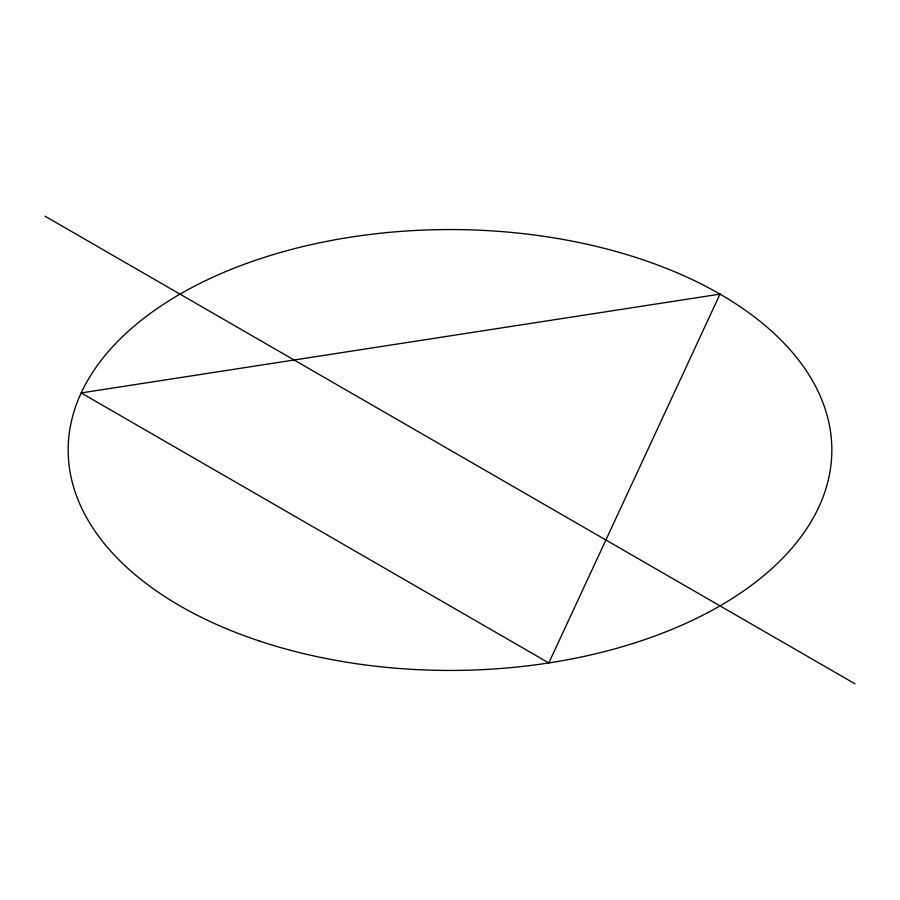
<?xml version="1.0" encoding="UTF-8"?>
<svg xmlns="http://www.w3.org/2000/svg" width="900" height="900" viewBox="0 0 900 900"><rect width="100%" height="100%" fill="white"/><g stroke="black" fill="none" stroke-linecap="round" stroke-linejoin="round"><path stroke-width="1.35" d="M45 216.18L855 683.82M720 294.12L548.82 662.94L81.18 392.94L720 294.12M259.088 640.913A381.836 220.444 0 0 0 831.836 450A381.836 220.444 0 0 0 259.088 259.088A381.836 220.444 0 0 0 259.088 640.913"/></g></svg>
